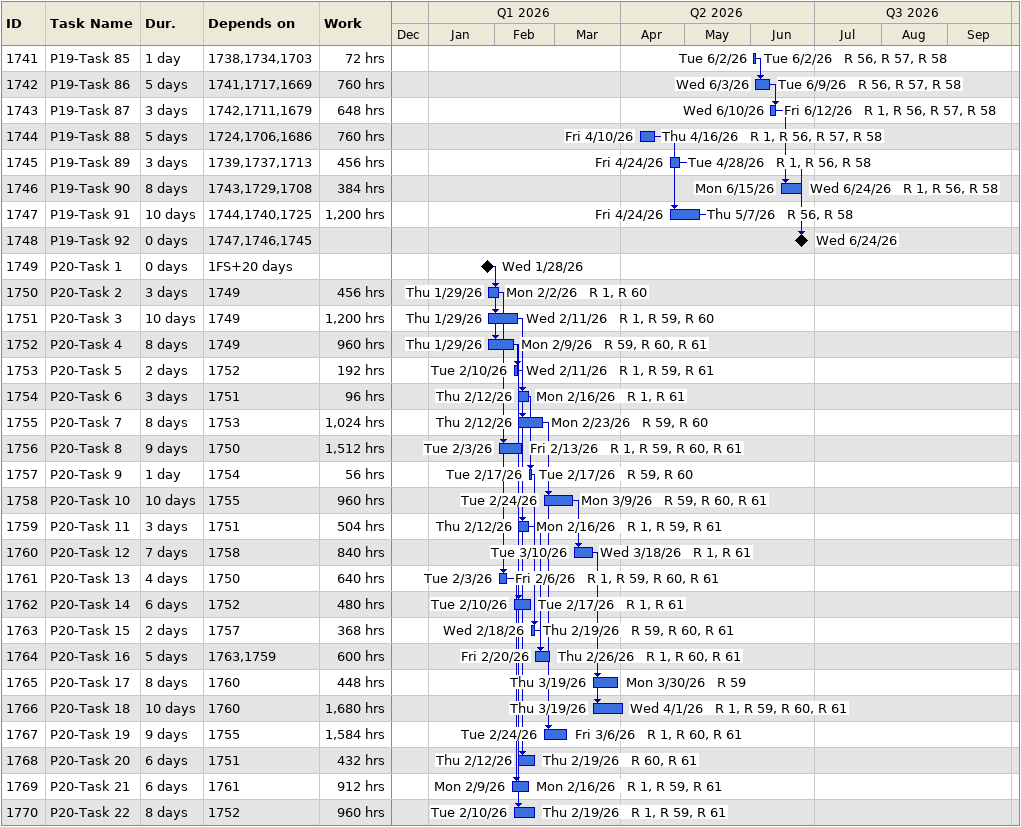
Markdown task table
| ID | Task | Duration | Start | Finish | Predecessors | Resources | Work (h) |
|---|---|---|---|---|---|---|---|
| 1741 | P19-Task 85 | 1d | 2026-06-02 | 2026-06-02 | 1738, 1734, 1703 | R 56, R 57, R 58 | 72 |
| 1742 | P19-Task 86 | 5d | 2026-06-03 | 2026-06-09 | 1741, 1717, 1669 | R 56, R 57, R 58 | 760 |
| 1743 | P19-Task 87 | 3d | 2026-06-10 | 2026-06-12 | 1742, 1711, 1679 | R 1, R 56, R 57, R 58 | 648 |
| 1744 | P19-Task 88 | 5d | 2026-04-10 | 2026-04-16 | 1724, 1706, 1686 | R 1, R 56, R 57, R 58 | 760 |
| 1745 | P19-Task 89 | 3d | 2026-04-24 | 2026-04-28 | 1739, 1737, 1713 | R 1, R 56, R 58 | 456 |
| 1746 | P19-Task 90 | 8d | 2026-06-15 | 2026-06-24 | 1743, 1729, 1708 | R 1, R 56, R 58 | 384 |
| 1747 | P19-Task 91 | 10d | 2026-04-24 | 2026-05-07 | 1744, 1740, 1725 | R 56, R 58 | 1200 |
| 1748 | P19-Task 92 | 0d | 2026-06-24 | 2026-06-24 | 1747, 1746, 1745 |  |  |
| 1749 | P20-Task 1 | 0d | 2026-01-28 | 2026-01-28 | 1FS+20d |  |  |
| 1750 | P20-Task 2 | 3d | 2026-01-29 | 2026-02-02 | 1749 | R 1, R 60 | 456 |
| 1751 | P20-Task 3 | 10d | 2026-01-29 | 2026-02-11 | 1749 | R 1, R 59, R 60 | 1200 |
| 1752 | P20-Task 4 | 8d | 2026-01-29 | 2026-02-09 | 1749 | R 59, R 60, R 61 | 960 |
| 1753 | P20-Task 5 | 2d | 2026-02-10 | 2026-02-11 | 1752 | R 1, R 59, R 61 | 192 |
| 1754 | P20-Task 6 | 3d | 2026-02-12 | 2026-02-16 | 1751 | R 1, R 61 | 96 |
| 1755 | P20-Task 7 | 8d | 2026-02-12 | 2026-02-23 | 1753 | R 59, R 60 | 1024 |
| 1756 | P20-Task 8 | 9d | 2026-02-03 | 2026-02-13 | 1750 | R 1, R 59, R 60, R 61 | 1512 |
| 1757 | P20-Task 9 | 1d | 2026-02-17 | 2026-02-17 | 1754 | R 59, R 60 | 56 |
| 1758 | P20-Task 10 | 10d | 2026-02-24 | 2026-03-09 | 1755 | R 59, R 60, R 61 | 960 |
| 1759 | P20-Task 11 | 3d | 2026-02-12 | 2026-02-16 | 1751 | R 1, R 59, R 61 | 504 |
| 1760 | P20-Task 12 | 7d | 2026-03-10 | 2026-03-18 | 1758 | R 1, R 61 | 840 |
| 1761 | P20-Task 13 | 4d | 2026-02-03 | 2026-02-06 | 1750 | R 1, R 59, R 60, R 61 | 640 |
| 1762 | P20-Task 14 | 6d | 2026-02-10 | 2026-02-17 | 1752 | R 1, R 61 | 480 |
| 1763 | P20-Task 15 | 2d | 2026-02-18 | 2026-02-19 | 1757 | R 59, R 60, R 61 | 368 |
| 1764 | P20-Task 16 | 5d | 2026-02-20 | 2026-02-26 | 1763, 1759 | R 1, R 60, R 61 | 600 |
| 1765 | P20-Task 17 | 8d | 2026-03-19 | 2026-03-30 | 1760 | R 59 | 448 |
| 1766 | P20-Task 18 | 10d | 2026-03-19 | 2026-04-01 | 1760 | R 1, R 59, R 60, R 61 | 1680 |
| 1767 | P20-Task 19 | 9d | 2026-02-24 | 2026-03-06 | 1755 | R 1, R 60, R 61 | 1584 |
| 1768 | P20-Task 20 | 6d | 2026-02-12 | 2026-02-19 | 1751 | R 60, R 61 | 432 |
| 1769 | P20-Task 21 | 6d | 2026-02-09 | 2026-02-16 | 1761 | R 1, R 59, R 61 | 912 |
| 1770 | P20-Task 22 | 8d | 2026-02-10 | 2026-02-19 | 1752 | R 1, R 59, R 61 | 960 |
